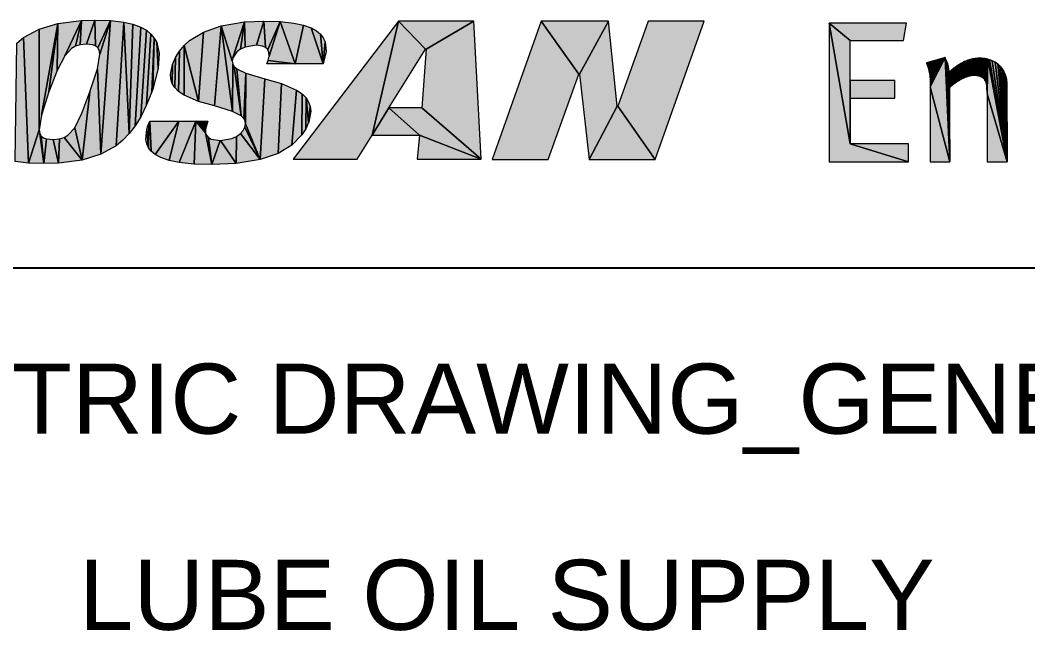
# Model space of a CAD drawing. Header units: inches. Extents: x 0 to 841, y 0 to 594.
# Drawn here: x 731.31 to 767.24, y 45.96 to 67.76 of the extents above; entities that cross this region are included whole.
import ezdxf

# ---------------------------------------------------------------- set-up
doc = ezdxf.new("R2010")
doc.units = ezdxf.units.IN
doc.header["$MEASUREMENT"] = 0
for name, color, linetype in [('BG 0', 7, 'Continuous'), ('BG Border', 7, 'Continuous'), ('FRAME', 7, 'Continuous')]:
    doc.layers.add(name, color=color, linetype=linetype)
doc.styles.add('Arial', font='arial.ttf')

msp = doc.modelspace()

# ---------------------------------------------------------------- hatches: boundary and pattern name
at = {"layer": 'BG 0', "linetype": 'Continuous'}
for points in [[(732.06524225762, 64.36852130318856), (731.9797570063913, 63.84625609096071), (731.9792763020732, 67.43732765502347), (732.6474018925886, 67.63891301373747)], [(732.06524225762, 64.36852130318856), (732.6474018925886, 67.63891301373747), (732.3338491482351, 65.20090088860618)], [(732.6474018925886, 67.63891301373747), (732.6275327807755, 65.95518605168533), (732.3338491482351, 65.20090088860618)], [(733.4980081833994, 67.74369987862613), (732.8958192018449, 66.48143710388376), (732.6275327807755, 65.95518605168533), (732.6474018925886, 67.63891301373747)], [(733.2760830232276, 66.82763768317253), (733.1380140607619, 66.74843163209852), (732.8958192018449, 66.48143710388376), (733.4980081833994, 67.74369987862613)], [(733.4980081833994, 67.74369987862613), (733.4429942447769, 66.87755081486465), (733.2760830232276, 66.82763768317253)], [(733.9717155830542, 67.75599455920545), (733.6689786858569, 66.89635503308438), (733.4429942447769, 66.87755081486465), (733.4980081833994, 67.74369987862613)], [(733.9966587960025, 66.83557598086941), (733.8850819826212, 66.87623555443882), (733.6689786858569, 66.89635503308438), (733.9717155830542, 67.75599455920545)], [(734.525860838598, 67.73781125072986), (734.0740254854151, 66.77328805121164), (733.9966587960025, 66.83557598086941), (733.9717155830542, 67.75599455920545)], [(734.525860838598, 67.73781125072986), (734.180154316525, 62.96987870754268), (734.0610731746228, 66.02292864006333), (734.1477868924421, 66.54383853317219)], [(734.525860838598, 67.73781125072986), (734.1477868924421, 66.54383853317219), (734.1249000257433, 66.68195756900427), (734.0740254854151, 66.77328805121164)], [(734.9985267122302, 67.68271051827199), (734.7255400711618, 63.27618416665671), (734.180154316525, 62.96987870754268), (734.525860838598, 67.73781125072986)], [(735.1935591363862, 63.70534296127992), (734.9703788038281, 63.47582667875186), (734.7255400711618, 63.27618416665671), (734.9985267122302, 67.68271051827199)], [(735.1935591363862, 63.70534296127992), (734.9985267122302, 67.68271051827199), (735.3291444598752, 67.60804779064856)], [(735.1935591363862, 63.70534296127992), (735.3291444598752, 67.60804779064856), (735.6074188484422, 67.50585138791834), (735.4132143039451, 63.98911540548478)], [(737.665794738384, 64.8581219893592), (737.8385812349319, 67.33249739321721), (738.4776242142043, 67.55735685266403), (738.2366311160828, 64.69257610160214)], [(738.2366311160828, 64.69257610160214), (738.4776242142043, 67.55735685266403), (738.8778372647864, 64.50064154971815)], [(739.3017383559309, 67.69171370956238), (738.8917509842148, 66.41047980537871), (738.869638585584, 66.29417272797872), (738.4776242142043, 67.55735685266403)], [(738.4776242142043, 67.55735685266403), (738.869638585584, 66.29417272797872), (738.8863297077389, 66.19533457902607), (738.8778372647864, 64.50064154971815)], [(739.16633997301, 66.72218984984652), (739.0352946347473, 66.62529120928826), (738.8917509842148, 66.41047980537871), (739.3017383559309, 67.69171370956238)], [(739.16633997301, 66.72218984984652), (739.3017383559309, 67.69171370956238), (739.3299930875148, 66.79719975281078)], [(739.9909882306456, 67.72063608603244), (739.7312476641193, 66.86099655991137), (739.3299930875148, 66.79719975281078), (739.3017383559309, 67.69171370956238)], [(739.9909882306456, 67.72063608603244), (740.0589010684696, 66.77763775764521), (739.953333059064, 66.83001116074294), (739.7312476641193, 66.86099655991137)], [(740.5772071465221, 67.70288674673287), (740.1321016537922, 66.70256776664118), (740.0589010684696, 66.77763775764521), (739.9909882306456, 67.72063608603244)], [(740.5772071465221, 67.70288674673287), (740.1825489013933, 66.47370911432603), (740.1746172801452, 66.60263468007517), (740.1321016537922, 66.70256776664118)], [(741.1106821163894, 66.1960923559719), (740.148018307879, 66.31380816408178), (740.1825489013933, 66.47370911432603), (740.5772071465221, 67.70288674673287)], [(741.1106821163894, 66.1960923559719), (740.5772071465221, 67.70288674673287), (741.0702495420812, 67.64877412870659), (741.4079443255198, 67.57594408629575)], [(744.7954943606987, 67.72353700306299), (741.0410334018612, 62.7935136344048), (743.3185837550438, 62.7935136344048), (743.8569992970688, 63.64945106963191)], [(742.1140455571621, 66.1960923559719), (741.1106821163894, 66.1960923559719), (741.4079443255198, 67.57594408629575), (741.6850703648827, 67.47680883536876)], [(745.7636061514802, 66.72259377500266), (744.7954943606987, 67.72353700306299), (743.8569992970688, 63.64945106963191), (744.4495207806712, 64.62773109203025)], [(745.7848639646567, 66.72259377500266), (747.4847145507106, 67.72353700306299), (744.7954943606987, 67.72353700306299), (745.7636061514802, 66.72259377500266)], [(745.6331483407172, 64.62773109203025), (747.7386599596246, 62.7935136344048), (747.4847145507106, 67.72353700306299), (745.7848639646567, 66.72259377500266)], [(749.8883963757935, 67.71611279192845), (748.1353478452074, 62.78608942327028), (750.1390836776628, 62.78608942327028), (751.2293210710276, 65.82685468988491)], [(752.2788321263342, 67.71611279192845), (749.8883963757935, 67.71611279192845), (751.2293210710276, 65.82685468988491), (751.2519675855674, 65.82685468988491)], [(752.2788321263342, 67.71611279192845), (751.2519675855674, 65.82685468988491), (751.598421869913, 62.78608942327028), (752.587791473871, 64.68437074595079)], [(753.9430571812607, 62.78608942327028), (755.6956250075286, 67.71611279192845), (753.6942125792772, 67.71611279192845), (752.614630798296, 64.68437074595079)], [(762.8058293991663, 67.03117590317862), (762.9066971885729, 67.6435932043897), (760.1471873449423, 67.6435932043897), (760.8965252594147, 67.03117590317862)], [(760.8965252594147, 67.03117590317862), (760.1471873449423, 67.6435932043897), (760.9037091183902, 63.34220089300389), (760.8965252594147, 65.59734842203015)], [(760.9037091183902, 63.34220089300389), (760.1471873449423, 67.6435932043897), (760.1471873449423, 62.70097805317786), (762.978722718896, 62.70097805317786)], [(731.4303386766419, 67.1361029734934), (731.9792763020732, 67.43732765502347), (731.9797570063913, 63.84625609096071), (731.5989857748953, 62.65573843568911)], [(735.4132143039451, 63.98911540548478), (735.6074188484422, 67.50585138791834), (735.8069645520288, 67.394421456412), (735.6117451873047, 64.31027930154114)], [(735.6117451873047, 64.31027930154114), (735.8069645520288, 67.394421456412), (735.9693624941474, 67.26089247917254), (735.8174332238443, 64.72842195554207)], [(735.8174332238443, 64.72842195554207), (735.9693624941474, 67.26089247917254), (736.0870816404818, 67.11736551976227), (736.0016765066393, 65.19959230462925)], [(737.1536576990796, 66.8485583356815), (737.3500521188034, 67.02918965964219), (737.8385812349319, 67.33249739321721), (737.665794738384, 64.8581219893592)], [(742.1140455571621, 66.1960923559719), (741.6850703648827, 67.47680883536876), (741.8736399865402, 67.37152123681543), (742.0127237692328, 67.2542527507793)], [(742.1140455571621, 66.1960923559719), (742.0127237692328, 67.2542527507793), (742.1118022703445, 67.12479974557007), (742.1769377054418, 66.98097902240988)], [(731.1273347214901, 62.71066558047657), (731.1832299513626, 66.93859692503409), (731.4303386766419, 67.1361029734934), (731.5989857748953, 62.65573843568911)], [(736.0016765066393, 65.19959230462925), (736.0870816404818, 67.11736551976227), (736.0340172249267, 65.29378030694953)], [(736.228649062151, 66.0343453676173), (736.0340172249267, 65.29378030694953), (736.0870816404818, 67.11736551976227), (736.1746232379598, 66.95385928713256)], [(736.228649062151, 66.0343453676173), (736.1746232379598, 66.95385928713256), (736.26227165862, 66.56156784312519)], [(736.9558478721972, 65.21384318472514), (736.986666360144, 66.64781420952414), (737.1536576990796, 66.8485583356815), (737.1512541774894, 65.07889880032693)], [(737.1512541774894, 65.07889880032693), (737.1536576990796, 66.8485583356815), (737.665794738384, 64.8581219893592)], [(742.1140455571621, 66.1960923559719), (742.1769377054418, 66.98097902240988), (742.2128837061148, 66.6391481789013)], [(736.8211972515488, 65.3513813695062), (736.8463274050653, 66.42234719323088), (736.986666360144, 66.64781420952414), (736.9558478721972, 65.21384318472514)], [(736.6817662935155, 65.64680755519966), (736.6660365799968, 65.8126872653998), (736.7362995278199, 66.17643355229782), (736.7324538932755, 65.49453778600463)], [(736.7324538932755, 65.49453778600463), (736.7362995278199, 66.17643355229782), (736.8463274050653, 66.42234719323088), (736.8211972515488, 65.3513813695062)], [(738.8778372647864, 64.50064154971815), (738.8863297077389, 66.19533457902607), (738.9383525972714, 66.10612053110795), (739.19227130039, 64.33861081228692)], [(741.1106821163894, 66.1960923559719), (740.1073186756166, 66.1960923559719), (740.1276684917478, 66.25494859091464), (740.148018307879, 66.31380816408178)], [(764.2828468280029, 66.41871186682553), (763.6199555733954, 66.23142412334946), (763.6242819122579, 66.21994063130687), (763.6285014279387, 66.20864407983241)], [(764.2828468280029, 66.41871186682553), (763.6285014279387, 66.20864407983241), (763.6326141204377, 66.19748773378404), (763.6366734013457, 66.18642485801976)], [(764.2828468280029, 66.41871186682553), (763.6366734013457, 66.18642485801976), (763.6406792706629, 66.17554558459918), (763.6446317283893, 66.16480985482912)], [(764.2828468280029, 66.41871186682553), (763.6446317283893, 66.16480985482912), (763.6484773629336, 66.15426106562722), (763.6522695858874, 66.14380240848493)], [(764.2828468280029, 66.41871186682553), (763.6522695858874, 66.14380240848493), (763.655954985659, 66.13348729499319), (763.65958697384, 66.1233090487031)], [(764.2828468280029, 66.41871186682553), (763.65958697384, 66.1233090487031), (763.66316555043, 66.11322761092151), (763.6666907154291, 66.1031428349155)], [(764.2828468280029, 66.41871186682553), (763.6666907154291, 66.1031428349155), (763.6701090572466, 66.09306139713394), (763.6734739874729, 66.08297662112793)], [(764.2828468280029, 66.41871186682553), (763.6734739874729, 66.08297662112793), (763.6767320945175, 66.07289518334633), (763.6799367899713, 66.06281040734032)], [(764.2828468280029, 66.41871186682553), (763.6799367899713, 66.06281040734032), (763.6830880738341, 66.05272896955876), (763.6861325345152, 66.04264419355275)], [(764.2828468280029, 66.41871186682553), (763.6861325345152, 66.04264419355275), (763.6891235836055, 66.03255941754674), (763.6920078095137, 66.02247797976514)], [(764.2828468280029, 66.41871186682553), (763.6920078095137, 66.02247797976514), (763.699058139512, 65.99638307938812), (763.7055743536013, 65.97000776815891)], [(764.2828468280029, 66.41871186682553), (763.7055743536013, 65.97000776815891), (763.7117166865543, 65.94335204607748), (763.7173783151894, 65.91641591314387)], [(764.2828468280029, 66.41871186682553), (763.7173783151894, 65.91641591314387), (763.7226660626881, 65.88915597244042), (763.7274731058685, 65.86165901780237)], [(764.2828468280029, 66.41871186682553), (763.7274731058685, 65.86165901780237), (763.731852856322, 65.83383825539454), (763.7358587256392, 65.80573374391005)], [(764.2828468280029, 66.41871186682553), (763.7358587256392, 65.80573374391005), (763.7393838906382, 65.7773521597978), (763.7424817629103, 65.74869016483336)], [(764.2828468280029, 66.41871186682553), (763.7424817629103, 65.74869016483336), (763.745205754046, 65.71899999674417), (763.7476626872271, 65.68758396662415)], [(764.2828468280029, 66.41871186682553), (763.7476626872271, 65.68758396662415), (763.7497991508629, 65.65443873624889), (763.7516685565444, 65.6195676438428)], [(764.2828468280029, 66.41871186682553), (763.7516685565444, 65.6195676438428), (763.7532709042712, 65.5829706894059), (763.7546061940436, 65.54464453471374)], [(764.2828468280029, 66.41871186682553), (763.7546061940436, 65.54464453471374), (763.7555676026798, 65.50458917976633), (763.7563153649522, 65.4627645658705)], [(764.2828468280029, 66.41871186682553), (763.7563153649522, 65.4627645658705), (763.7567426576794, 65.41925748686147), (763.7568494808612, 65.37402120759715)], [(764.2828468280029, 66.41871186682553), (763.7568494808612, 65.37402120759715), (764.4557401477325, 62.70097805317786), (764.2899505695921, 66.4043808693433)], [(764.4557401477325, 62.70097805317786), (764.3035171136796, 66.37613949065715), (764.2968406648176, 66.39019007728717), (764.2899505695921, 66.4043808693433)], [(764.4557401477325, 62.70097805317786), (764.3161756607219, 66.34850233059304), (764.3099265045872, 66.36222577122881), (764.3035171136796, 66.37613949065715)], [(764.4557401477325, 62.70097805317786), (764.3279796223098, 66.32137925709125), (764.3222111704931, 66.3348723602413), (764.3161756607219, 66.34850233059304)], [(764.4557401477325, 62.70097805317786), (764.3389289984435, 66.29486707866036), (764.333534427763, 66.30807643273377), (764.3279796223098, 66.32137925709125)], [(764.4557401477325, 62.70097805317786), (764.3490237891228, 66.26895578062704), (764.3440565111695, 66.28184132693065), (764.3389289984435, 66.29486707866036)], [(764.4557401477325, 62.70097805317786), (764.3582639943477, 66.24356190738052), (764.3537240091216, 66.25621377797397), (764.3490237891228, 66.26895578062704)], [(764.4557401477325, 62.70097805317786), (764.3665962025276, 66.21877559098044), (764.3625369216195, 66.23109697735522), (764.3582639943477, 66.24356190738052)], [(764.4557401477325, 62.70097805317786), (764.3740738252529, 66.19459349320238), (764.370441837072, 66.20663780694939), (764.3665962025276, 66.21877559098044)], [(764.4557401477325, 62.70097805317786), (764.3807502741149, 66.17097221712874), (764.3774921670702, 66.18268938488148), (764.3740738252529, 66.19459349320238)], [(764.4557401477325, 62.70097805317786), (764.3865187259316, 66.14636950307236), (764.3836879116141, 66.15934851966003), (764.3807502741149, 66.17097221712874)], [(764.4557401477325, 62.70097805317786), (764.3916996502485, 66.12046154326349), (764.3891893054764, 66.13344055985115), (764.3865187259316, 66.14636950307236)], [(764.4557401477325, 62.70097805317786), (764.3962930470656, 66.09450684831256), (764.3941031718389, 66.10748586490023), (764.3916996502485, 66.12046154326349)], [(764.6878135101747, 65.54525209156017), (764.693795608355, 66.11308740549542), (764.6863713972206, 66.10743912975819), (764.6791074208587, 66.10169738373689)], [(764.7111009638054, 65.56107527536305), (764.7013800542622, 66.11868894609061), (764.693795608355, 66.11308740549542), (764.6878135101747, 65.54525209156017)], [(764.7111009638054, 65.56107527536305), (764.716922827213, 66.12965835157084), (764.7090713233513, 66.12419701640175), (764.7013800542622, 66.11868894609061)], [(764.7345486522086, 65.57638771082799), (764.716922827213, 66.12965835157084), (764.7111009638054, 65.56107527536305)], [(764.7345486522086, 65.57638771082799), (764.7330531276635, 66.14030394928125), (764.7249345658473, 66.13497948131382), (764.716922827213, 66.12965835157084)], [(764.7345486522086, 65.57638771082799), (764.7581031637935, 65.59118605973055), (764.7413853358432, 66.14553160874019), (764.7330531276635, 66.14030394928125)], [(764.7581031637935, 65.59118605973055), (764.7497709556138, 66.15066579791502), (764.7413853358432, 66.14553160874019)], [(764.7818179101514, 65.60547032207074), (764.758370221748, 66.15575325194786), (764.7497709556138, 66.15066579791502), (764.7581031637935, 65.59118605973055)], [(764.7756755771983, 66.16597823337997), (764.7670228994732, 66.1608440442051), (764.758370221748, 66.15575325194786), (764.7818179101514, 65.60547032207074)], [(764.7843282549234, 66.17120589283888), (764.7756755771983, 66.16597823337997), (764.7818179101514, 65.60547032207074), (764.8056394796909, 65.61928723299059)], [(764.7843282549234, 66.17120589283888), (764.8056394796909, 65.61928723299059), (764.7929275210577, 66.1765270225819)], [(764.8056394796909, 65.61928723299059), (764.8015801987827, 66.18184815232487), (764.7929275210577, 66.1765270225819)], [(764.829621284003, 65.63254666043048), (764.8102328765078, 66.18730948749398), (764.8015801987827, 66.18184815232487), (764.8056394796909, 65.61928723299059)], [(764.8275382319581, 66.19842243662472), (764.818885554233, 66.19282089602953), (764.8102328765078, 66.18730948749398), (764.829621284003, 65.63254666043048)], [(764.8361909096833, 66.20407071236195), (764.8275382319581, 66.19842243662472), (764.829621284003, 65.63254666043048), (764.853763323088, 65.6453353982256)], [(764.8361909096833, 66.20407071236195), (764.853763323088, 65.6453353982256), (764.8448435874084, 66.20981245838325)], [(764.8448435874084, 66.20981245838325), (764.853763323088, 65.6453353982256), (764.8780655969456, 65.65766012282478), (764.8694129192204, 66.22390978015531)], [(764.8694129192204, 66.22390978015531), (764.8780655969456, 65.65766012282478), (764.902474693985, 65.6694240257196), (764.8940890742142, 66.23744628022297)], [(764.8940890742142, 66.23744628022297), (764.902474693985, 65.6694240257196), (764.92544167807, 65.68067384205202), (764.9189788755716, 66.25042529681063)], [(764.9189788755716, 66.25042529681063), (764.92544167807, 65.68067384205202), (764.9483018389735, 65.69145630696408), (764.9439755001109, 66.2628434916939)], [(764.9439755001109, 66.2628434916939), (764.9483018389735, 65.69145630696408), (764.9710017651041, 65.70172802353824), (764.9690789478319, 66.27465412973075)], [(764.9690789478319, 66.27465412973075), (764.9710017651041, 65.70172802353824), (764.9943960419166, 66.28585721092114)], [(764.9710017651041, 65.70172802353824), (764.9935414564623, 65.71148565355001), (765.0159209130475, 65.72077259391702), (764.9943960419166, 66.28585721092114)], [(764.9943960419166, 66.28585721092114), (765.0159209130475, 65.72077259391702), (765.0381935464511, 65.72950205080406), (765.019819959183, 66.29654620554915)], [(765.019819959183, 66.29654620554915), (765.0381935464511, 65.72950205080406), (765.0603059450821, 65.73776749449517), (765.0454041112222, 66.30663098155516)], [(765.0454041112222, 66.30663098155516), (765.0603059450821, 65.73776749449517), (765.082311520531, 65.74551551339948), (765.0711484980338, 66.31615159763233)], [(765.0711484980338, 66.31615159763233), (765.082311520531, 65.74551551339948), (765.1041034496166, 65.75274944574144), (765.0969997080274, 66.3250679950875)], [(765.0969997080274, 66.3250679950875), (765.1041034496166, 65.75274944574144), (765.1257885555201, 65.75947262974545), (765.1229577412028, 66.33342357083825)], [(765.1229577412028, 66.33342357083825), (765.1257885555201, 65.75947262974545), (765.1488623627872, 66.34122166310904)], [(765.1257885555201, 65.75947262974545), (765.1472600150603, 65.76563499204505), (765.168464416646, 65.77114306235617), (765.1488623627872, 66.34122166310904)], [(765.1488623627872, 66.34122166310904), (765.168464416646, 65.77114306235617), (765.1893483486863, 65.77599684067883), (765.1748203959627, 66.34840886030895)], [(765.1748203959627, 66.34840886030895), (765.1893483486863, 65.77599684067883), (765.2099652227719, 65.78024640037947), (765.2007784291379, 66.3550385740289)], [(765.2007784291379, 66.3550385740289), (765.2099652227719, 65.78024640037947), (765.2302616273123, 65.7837949329496), (765.2266830507224, 66.36110746604442)], [(765.2266830507224, 66.36110746604442), (765.2302616273123, 65.7837949329496), (765.2526410838977, 66.36656880121352)], [(765.2302616273123, 65.7837949329496), (765.2502909738982, 65.78673590867331), (765.2700532625297, 65.78897585726651), (765.2526410838977, 66.36656880121352)], [(765.2526410838977, 66.36656880121352), (765.2700532625297, 65.78897585726651), (765.2895484932067, 65.79060824901325), (765.2785457054823, 66.37146931467822)], [(765.2785457054823, 66.37146931467822), (765.2895484932067, 65.79060824901325), (765.3086698427473, 65.79158968699596), (765.3045037386574, 66.37581234466292)], [(765.3045037386574, 66.37581234466292), (765.3086698427473, 65.79158968699596), (765.3304617718328, 66.3795478178012)], [(765.3086698427473, 65.79158968699596), (765.3275241343335, 65.79191683299021), (765.3517195850093, 65.79154295185393), (765.3304617718328, 66.3795478178012)], [(765.3304617718328, 66.3795478178012), (765.3517195850093, 65.79154295185393), (765.3751138618218, 65.79046804358715), (765.3563663934173, 66.38271913101065)], [(765.3563663934173, 66.38271913101065), (765.3751138618218, 65.79046804358715), (765.3650190711425, 66.38412118527165)], [(765.3751138618218, 65.79046804358715), (765.3736717488675, 66.38542976924859), (765.3650190711425, 66.38412118527165)], [(765.3978137879524, 65.78864871127226), (765.3823244265926, 66.38668827985909), (765.3736717488675, 66.38542976924859), (765.3751138618218, 65.79046804358715)], [(765.399576370452, 66.38902169873634), (765.3909771043177, 66.38790339355197), (765.3823244265926, 66.38668827985909), (765.3978137879524, 65.78864871127226)], [(765.4197659518106, 65.78612835182687), (765.399576370452, 66.38902169873634), (765.3978137879524, 65.78864871127226)], [(765.4197659518106, 65.78612835182687), (765.4168817259022, 66.39103130984378), (765.408282459768, 66.39004987186108), (765.399576370452, 66.38902169873634)], [(765.4197659518106, 65.78612835182687), (765.4410237649871, 65.78290696525097), (765.4255344036274, 66.39191593931801), (765.4168817259022, 66.39103130984378)], [(765.4410237649871, 65.78290696525097), (765.4341870813524, 66.3927571718746), (765.4255344036274, 66.39191593931801)], [(765.4615872274819, 65.77893781640253), (765.4428397590775, 66.39350493414716), (765.4341870813524, 66.3927571718746), (765.4410237649871, 65.78290696525097)], [(765.4601451145278, 66.39481017989966), (765.4514924368028, 66.39420596127766), (765.4428397590775, 66.39350493414716), (765.4615872274819, 65.77893781640253)], [(765.4687977922529, 66.39537100160408), (765.4601451145278, 66.39481017989966), (765.4615872274819, 65.77893781640253), (765.4814029277043, 65.77427097864802)], [(765.4687977922529, 66.39537100160408), (765.4814029277043, 65.77427097864802), (765.4773970583872, 66.3958383530244)], [(765.4860497361122, 66.39621223416069), (765.4773970583872, 66.3958383530244), (765.4814029277043, 65.77427097864802), (765.500470865654, 65.76885637862094)], [(765.4860497361122, 66.39621223416069), (765.500470865654, 65.76885637862094), (765.4947024138373, 66.39653938015492)], [(765.5033550915625, 66.39681979100712), (765.4947024138373, 66.39653938015492), (765.500470865654, 65.76885637862094), (765.5188444529223, 65.76274075146338)], [(765.5033550915625, 66.39681979100712), (765.5188444529223, 65.76274075146338), (765.5120077692876, 66.39695999643322)], [(765.5206604470127, 66.39710020185933), (765.5120077692876, 66.39695999643322), (765.5188444529223, 65.76274075146338), (765.5364702779179, 65.75587736203329)], [(765.5206604470127, 66.39710020185933), (765.5364702779179, 65.75587736203329), (765.5293131247379, 66.39710020185933)], [(765.5878522283597, 66.39569814759831), (765.5293131247379, 66.39710020185933), (765.5364702779179, 65.75587736203329), (765.5534551638228, 65.74840975398115)], [(765.5878522283597, 66.39569814759831), (765.5534551638228, 65.74840975398115), (765.5696388758641, 65.74033458908261), (765.5851282372239, 65.7316518673376)], [(765.5878522283597, 66.39569814759831), (765.5851282372239, 65.7316518673376), (765.5999232479022, 65.72245505903024)], [(765.6454299233454, 66.39135845583803), (765.5878522283597, 66.39569814759831), (765.5999232479022, 65.72245505903024), (765.6139704963077, 65.71265069387643)], [(765.6454299233454, 66.39135845583803), (765.6139704963077, 65.71265069387643), (765.6272699824407, 65.70228884524265), (765.6398751178921, 65.691316101538)], [(765.6454299233454, 66.39135845583803), (765.6398751178921, 65.691316101538), (765.6517859026619, 65.67978587435337)], [(765.7019927981039, 66.38416792041369), (765.6454299233454, 66.39135845583803), (765.6517859026619, 65.67978587435337), (765.6629489251591, 65.66769816368875)], [(765.7019927981039, 66.38416792041369), (765.6629489251591, 65.66769816368875), (765.6733641853838, 65.65499955795329), (765.6859159092443, 65.63884588993174)], [(765.7019927981039, 66.38416792041369), (765.6859159092443, 65.63884588993174), (765.6976130476505, 65.62213473843022), (765.7084021890114, 65.60486276522431)], [(765.7575408526355, 66.37408314440768), (765.7019927981039, 66.38416792041369), (765.7084021890114, 65.60486276522431), (765.718336744918, 65.58698323517194)], [(765.7575408526355, 66.37408314440768), (765.718336744918, 65.58698323517194), (765.7274167153703, 65.56854622163961), (765.7356421003683, 65.54954504817843)], [(765.7575408526355, 66.37408314440768), (765.7356421003683, 65.54954504817843), (765.743012899912, 65.52993965609525), (765.7494757024103, 65.50977344230765)], [(765.7575408526355, 66.37408314440768), (765.7494757024103, 65.50977344230765), (765.7550839194544, 65.48899967167362), (765.759837551044, 65.46766507933518)], [(765.8120740869402, 66.36110746604442), (765.7575408526355, 66.37408314440768), (765.759837551044, 65.46766507933518), (765.763950243543, 65.44479156553408)], [(765.8120740869402, 66.36110746604442), (765.763950243543, 65.44479156553408), (765.7676356433149, 65.41925748686147), (765.7708937503595, 65.39115297537697)], [(765.8120740869402, 66.36110746604442), (765.7708937503595, 65.39115297537697), (765.7736711530861, 65.36048470752951), (765.7760746746764, 65.32719927172813)], [(765.8120740869402, 66.36110746604442), (765.7760746746764, 65.32719927172813), (765.7779974919486, 65.29130334442173), (765.7795464280847, 65.25283698430349)], [(765.8120740869402, 66.36110746604442), (765.7795464280847, 65.25283698430349), (765.7806146599025, 65.21175679445577), (765.7812555989933, 65.1681095100206)], [(765.8120740869402, 66.36110746604442), (765.7812555989933, 65.1681095100206), (765.7814692453569, 65.121848395856), (766.49478104177, 62.70097805317786)], [(765.8120740869402, 66.36110746604442), (766.49478104177, 62.70097805317786), (765.8656459126086, 66.34523420887508)], [(766.49478104177, 62.70097805317786), (765.9696382800827, 66.3049017812999), (765.9181495064591, 66.32651678449055), (765.8656459126086, 66.34523420887508)], [(766.49478104177, 62.70097805317786), (766.0696781898305, 66.2530391265401), (766.0201656450702, 66.28039587575203), (765.9696382800827, 66.3049017812999)], [(766.49478104177, 62.70097805317786), (766.1615995377622, 66.19165251747869), (766.1171610941369, 66.22325548816684), (766.0696781898305, 66.2530391265401)], [(766.49478104177, 62.70097805317786), (766.2414498661512, 66.12275156522313), (766.2030469322972, 66.15813340596716), (766.1615995377622, 66.19165251747869)], [(766.49478104177, 62.70097805317786), (766.3091757634072, 66.04637966669102), (766.2768083393244, 66.08549698057331), (766.2414498661512, 66.12275156522313)], [(733.5169692981675, 62.76305901292091), (733.792946988326, 65.20090088860618), (734.0610731746228, 66.02292864006333), (734.180154316525, 62.96987870754268)], [(739.19227130039, 64.33861081228692), (738.9383525972714, 66.10612053110795), (739.0306478263393, 66.02077548530535)], [(739.3572864104625, 65.85962270089948), (739.2814953629813, 64.25171683034833), (739.19227130039, 64.33861081228692), (739.0306478263393, 66.02077548530535)], [(739.3572864104625, 65.85962270089948), (739.3468444444424, 64.05768921174611), (739.3316488468325, 64.16002915812686), (739.2814953629813, 64.25171683034833)], [(739.3468444444424, 64.05768921174611), (739.3572864104625, 65.85962270089948), (740.0321952730217, 65.66298792901665), (739.8649101703361, 62.78020747182289)], [(764.4557401477325, 62.70097805317786), (764.4003523279737, 66.06855215336162), (764.3984295107014, 66.0815311699493), (764.3962930470656, 66.09450684831256)], [(764.4557401477325, 62.70097805317786), (764.4038240813818, 66.04264419355275), (764.4021683220641, 66.05562321014042), (764.4003523279737, 66.06855215336162)], [(764.4557401477325, 62.70097805317786), (764.4067083072903, 66.01664276345979), (764.4053196059269, 66.02966517696507), (764.4038240813818, 66.04264419355275)], [(764.4557401477325, 62.70097805317786), (764.4281797668303, 65.90558671308972), (764.4125301706979, 65.89279463707018), (764.4118892316072, 65.93537035146298)], [(764.4281797668303, 65.90558671308972), (764.4557401477325, 62.70097805317786), (764.4557401477325, 65.35240954263094), (764.4435088934174, 65.9181451133991)], [(764.4435088934174, 65.9181451133991), (764.4557401477325, 65.35240954263094), (764.4747012625005, 65.37103349673143), (764.4584641388683, 65.93037636771423)], [(764.4584641388683, 65.93037636771423), (764.4747012625005, 65.37103349673143), (764.4730455031829, 65.94232387295274)], [(764.4730455031829, 65.94232387295274), (764.4747012625005, 65.37103349673143), (764.4940896699957, 65.38942711334616), (764.487252986361, 65.95399430556347)], [(764.487252986361, 65.95399430556347), (764.4940896699957, 65.38942711334616), (764.513905370218, 65.40763378939275), (764.5011399999939, 65.96538766554643)], [(764.5011399999939, 65.96538766554643), (764.513905370218, 65.40763378939275), (764.5341483631676, 65.42560678972919), (764.5146531324906, 65.97649727645273)], [(764.5146531324906, 65.97649727645273), (764.5341483631676, 65.42560678972919), (764.5278457954419, 65.98727974136483)], [(764.540611165666, 65.99782853056675), (764.5278457954419, 65.98727974136483), (764.5341483631676, 65.42560678972919), (764.5548186488444, 65.44334277613102)], [(764.540611165666, 65.99782853056675), (764.5548186488444, 65.44334277613102), (764.5530026547538, 66.00805351199887)], [(764.5530026547538, 66.00805351199887), (764.5548186488444, 65.44334277613102), (764.575969638839, 65.46089516018915), (764.5652873206598, 66.0180882146384)], [(764.5652873206598, 66.0180882146384), (764.575969638839, 65.46089516018915), (764.5974945099699, 65.4782138685371), (764.5776788097476, 66.02793931493424)], [(764.5776788097476, 66.02793931493424), (764.5974945099699, 65.4782138685371), (764.5900702988354, 66.03765020980399)], [(764.602622022696, 66.04726429616522), (764.5900702988354, 66.03765020980399), (764.5974945099699, 65.4782138685371), (764.6194466738282, 65.49534897454136)], [(764.602622022696, 66.04726429616522), (764.6194466738282, 65.49534897454136), (764.6151737465565, 66.05669478018277)], [(764.6278322935988, 66.0659850587742), (764.6151737465565, 66.05669478018277), (764.6194466738282, 65.49534897454136), (764.6418795420044, 65.51224706661102)], [(764.6278322935988, 66.0659850587742), (764.6418795420044, 65.51224706661102), (764.640544252232, 66.07513513193953)], [(764.653309622456, 66.08414499967876), (764.640544252232, 66.07513513193953), (764.6418795420044, 65.51224706661102), (764.6646862913169, 65.5289114829705)], [(764.653309622456, 66.08414499967876), (764.6646862913169, 65.5289114829705), (764.666181815862, 66.0930146619919)], [(764.6878135101747, 65.54525209156017), (764.6791074208587, 66.10169738373689), (764.666181815862, 66.0930146619919), (764.6646862913169, 65.5289114829705)], [(766.49478104177, 62.70097805317786), (766.3647772295296, 65.96253682188237), (766.3384987268089, 66.00539294712736), (766.3091757634072, 66.04637966669102)], [(766.49478104177, 62.70097805317786), (766.4083076761098, 65.87113623696195), (766.3880646831603, 65.91777123226282), (766.3647772295296, 65.96253682188237)], [(766.49478104177, 62.70097805317786), (766.4247584461057, 65.83281008226979), (766.4167467074712, 65.85222853378484), (766.4083076761098, 65.87113623696195)], [(766.49478104177, 62.70097805317786), (766.4394466336021, 65.79275806554682), (766.4322894804221, 65.81301774961847), (766.4247584461057, 65.83281008226979)], [(766.49478104177, 62.70097805317786), (766.4523722385989, 65.75097684856858), (766.446123082464, 65.77207776519687), (766.4394466336021, 65.79275806554682)], [(766.49478104177, 62.70097805317786), (766.4636420842778, 65.70746976955955), (766.4582475135974, 65.72945531566204), (766.4523722385989, 65.75097684856858)], [(739.8649101703361, 62.78020747182289), (740.0321952730217, 65.66298792901665), (740.62655945651, 65.49117619400263), (740.5120182998339, 63.00186557404039)], [(740.5120182998339, 63.00186557404039), (740.62655945651, 65.49117619400263), (741.1620106552402, 65.25987062317957), (740.9970489567586, 63.29451769523168)], [(760.8965252594147, 65.59734842203015), (760.9037091183902, 63.34220089300389), (760.9037091183902, 64.9705500499704)], [(762.4960154661753, 65.59734842203015), (760.8965252594147, 65.59734842203015), (760.9037091183902, 64.9705500499704), (762.4960154661753, 64.9705500499704)], [(766.49478104177, 62.70097805317786), (766.4731493474573, 65.66223349029524), (766.4686093622311, 65.68506360717876), (766.4636420842778, 65.70746976955955)], [(766.49478104177, 62.70097805317786), (766.480947439728, 65.61550502471029), (766.4772620399563, 65.63903283049987), (766.4731493474573, 65.66223349029524)], [(766.49478104177, 62.70097805317786), (766.4869829494993, 65.56770498908298), (766.4841521351818, 65.59174688143496), (766.480947439728, 65.61550502471029)], [(766.49478104177, 62.70097805317786), (766.491309288362, 65.51868983976281), (766.4893864710896, 65.54333595073679), (766.4869829494993, 65.56770498908298)], [(766.49478104177, 62.70097805317786), (766.4938730447248, 65.46855304703382), (766.4928048129069, 65.49375997971221), (766.491309288362, 65.51868983976281)], [(733.2513534566427, 63.91461958908288), (733.5117883738505, 64.4410509054006), (733.792946988326, 65.20090088860618), (733.5169692981675, 62.76305901292091)], [(740.9970489567586, 63.29451769523168), (741.1620106552402, 65.25987062317957), (741.3612358892815, 65.1218383811827), (741.352022389852, 63.65889156832273)], [(741.352022389852, 63.65889156832273), (741.3612358892815, 65.1218383811827), (741.5002128487922, 64.98105210403028), (741.4873406553863, 63.87340587025793)], [(764.4557401477325, 62.70097805317786), (763.7568494808612, 65.37402120759715), (763.7568494808612, 62.70097805317786)], [(766.49478104177, 62.70097805317786), (765.7814692453569, 65.121848395856), (765.7814692453569, 62.70097805317786)], [(741.4873406553863, 63.87340587025793), (741.5002128487922, 64.98105210403028), (741.5932291343372, 64.10909452975886)], [(741.5002128487922, 64.98105210403028), (741.5931223111554, 64.83474106544458), (741.6477623686419, 64.67962379080993), (741.5932291343372, 64.10909452975886)], [(741.5932291343372, 64.10909452975886), (741.6477623686419, 64.67962379080993), (741.6673644225007, 64.51144738220125), (741.5963270066093, 64.11796085384756)], [(753.9430571812607, 62.78608942327028), (752.614630798296, 64.68437074595079), (752.587791473871, 64.68437074595079), (751.598421869913, 62.78608942327028)], [(744.4495207806712, 64.62773109203025), (743.8569992970688, 63.64945106963191), (745.5485176749428, 63.64945106963191)], [(744.4495207806712, 64.62773109203025), (745.5485176749428, 63.64945106963191), (747.7386599596246, 62.7935136344048), (745.6331483407172, 64.62773109203025)], [(735.8288900100915, 63.86514710301567), (735.8650763629234, 63.97958143650987), (735.8960817914384, 64.06549731869019), (735.8810731343967, 63.20274322917501)], [(735.8810731343967, 63.20274322917501), (735.8960817914384, 64.06549731869019), (735.927060514158, 64.15141653909492), (735.9805522224401, 63.07577052471801)], [(736.9634056123089, 64.15141653909492), (736.1230276411545, 62.95922643338341), (735.9805522224401, 63.07577052471801), (735.927060514158, 64.15141653909492)], [(736.9634056123089, 64.15141653909492), (736.6147080411457, 62.75135185984143), (736.3188078275831, 62.85342141004328), (736.1230276411545, 62.95922643338341)], [(736.972058290034, 62.67713979251617), (736.6147080411457, 62.75135185984143), (736.9634056123089, 64.15141653909492), (737.5664224735224, 64.15141653909492)], [(736.972058290034, 62.67713979251617), (737.5664224735224, 64.15141653909492), (737.5080703104686, 62.6206703880416)], [(738.135709915085, 62.60258722629895), (737.5080703104686, 62.6206703880416), (737.5664224735224, 64.15141653909492), (737.9208884965021, 63.73647858054772)], [(737.5664224735224, 64.15141653909492), (737.9997240046644, 64.15141653909492), (737.9608670722877, 64.03300638030339), (737.9185650922982, 63.86361819622628)], [(737.5664224735224, 64.15141653909492), (737.9185650922982, 63.86361819622628), (737.9208884965021, 63.73647858054772)], [(739.8649101703361, 62.78020747182289), (739.3230762864937, 63.93679541397794), (739.3468444444424, 64.05768921174611)], [(731.5989857748953, 62.65573843568911), (731.9797570063913, 63.84625609096071), (732.0037388107036, 63.71106467795462), (732.1515820943031, 62.63772871488395)], [(732.1515820943031, 62.63772871488395), (732.0037388107036, 63.71106467795462), (732.0556281712588, 63.62149677824683)], [(732.0556281712588, 63.62149677824683), (732.1344903852164, 63.56002671357464), (732.2488446013243, 63.51946394851372), (732.1515820943031, 62.63772871488395)], [(733.5169692981675, 62.76305901292091), (732.8756296204863, 63.56756442433981), (733.0124701163614, 63.64687729859561), (733.2513534566427, 63.91461958908288)], [(735.8177803991854, 63.34180364429662), (735.7874960271472, 63.49646024395979), (735.8288900100915, 63.86514710301567), (735.8810731343967, 63.20274322917501)], [(738.135709915085, 62.60258722629895), (737.9208884965021, 63.73647858054772), (737.9571015551295, 63.64034439338418), (738.0234654568176, 63.56685004431158)], [(739.011125889867, 62.64083660182919), (738.4500104217112, 63.46315144058741), (738.8539622836561, 63.52830356680697), (739.0255737252041, 63.60595066707171)], [(739.8649101703361, 62.78020747182289), (739.011125889867, 62.64083660182919), (739.0255737252041, 63.60595066707171), (739.164604096306, 63.70638448730239)], [(739.8649101703361, 62.78020747182289), (739.164604096306, 63.70638448730239), (739.2609319004866, 63.81544761768715), (739.3230762864937, 63.93679541397794)], [(747.7386599596246, 62.7935136344048), (745.5485176749428, 63.64945106963191), (745.4615636049647, 62.7935136344048)], [(732.1515820943031, 62.63772871488395), (732.2488446013243, 63.51946394851372), (732.4816390202436, 63.49850991376042), (732.6759503879225, 62.65285420978076)], [(732.6759503879225, 62.65285420978076), (732.4816390202436, 63.49850991376042), (732.7094127496187, 63.51749439609944)], [(733.5169692981675, 62.76305901292091), (732.6759503879225, 62.65285420978076), (732.7094127496187, 63.51749439609944), (732.8756296204863, 63.56756442433981)], [(738.135709915085, 62.60258722629895), (738.0234654568176, 63.56685004431158), (738.1231047796336, 63.51185279681107), (738.4355358805785, 63.46321486685159)], [(739.011125889867, 62.64083660182919), (738.135709915085, 62.60258722629895), (738.4355358805785, 63.46321486685159), (738.4500104217112, 63.46315144058741)], [(760.9037091183902, 63.34220089300389), (762.978722718896, 62.70097805317786), (762.978722718896, 63.34220089300389)]]:
    msp.add_hatch(color=7, dxfattribs=at).paths.add_polyline_path(points)

# ---------------------------------------------------------------- linework, layer by layer
at = {"layer": 'BG 0', "color": 7, "linetype": 'Continuous', "lineweight": 5}
for p, q in [((764.455744, 62.700978), (764.407689, 66.016657)), ((764.455743, 62.700978), (764.409686, 65.990137)), ((764.455742, 62.700978), (764.41113, 65.96301)), ((764.412588, 65.892795), (764.411961, 65.935371)), ((766.494785, 62.700978), (766.494401, 65.468553)), ((737.960869, 64.033006), (737.999729, 64.151415))]:
    msp.add_line(p, q, dxfattribs=at)
for points in [[(732.065242, 64.368521), (731.979757, 63.846256), (731.979276, 67.437328), (732.647402, 67.638913)], [(732.065242, 64.368521), (732.647402, 67.638913), (732.333849, 65.200901)], [(732.647402, 67.638913), (732.627533, 65.955186), (732.333849, 65.200901)], [(733.498008, 67.7437), (732.895819, 66.481437), (732.627533, 65.955186), (732.647402, 67.638913)], [(733.276083, 66.827638), (733.138014, 66.748432), (732.895819, 66.481437), (733.498008, 67.7437)], [(733.498008, 67.7437), (733.442994, 66.877551), (733.276083, 66.827638)], [(733.971716, 67.755995), (733.668979, 66.896355), (733.442994, 66.877551), (733.498008, 67.7437)], [(733.996659, 66.835576), (733.885082, 66.876236), (733.668979, 66.896355), (733.971716, 67.755995)], [(734.525861, 67.737811), (734.074025, 66.773288), (733.996659, 66.835576), (733.971716, 67.755995)], [(734.525861, 67.737811), (734.180154, 62.969879), (734.061073, 66.022929), (734.147787, 66.543839)], [(734.525861, 67.737811), (734.147787, 66.543839), (734.1249, 66.681958), (734.074025, 66.773288)], [(734.998527, 67.682711), (734.72554, 63.276184), (734.180154, 62.969879), (734.525861, 67.737811)], [(735.193559, 63.705343), (734.970379, 63.475827), (734.72554, 63.276184), (734.998527, 67.682711)], [(735.193559, 63.705343), (734.998527, 67.682711), (735.329144, 67.608048)], [(735.193559, 63.705343), (735.329144, 67.608048), (735.607419, 67.505851), (735.413214, 63.989115)], [(737.665795, 64.858122), (737.838581, 67.332497), (738.477624, 67.557357), (738.236631, 64.692576)], [(738.236631, 64.692576), (738.477624, 67.557357), (738.877837, 64.500642)], [(739.301738, 67.691714), (738.891751, 66.41048), (738.869639, 66.294173), (738.477624, 67.557357)], [(738.477624, 67.557357), (738.869639, 66.294173), (738.88633, 66.195335), (738.877837, 64.500642)], [(739.16634, 66.72219), (739.035295, 66.625291), (738.891751, 66.41048), (739.301738, 67.691714)], [(739.16634, 66.72219), (739.301738, 67.691714), (739.329993, 66.7972)], [(739.990988, 67.720636), (739.731248, 66.860997), (739.329993, 66.7972), (739.301738, 67.691714)], [(739.990988, 67.720636), (740.058901, 66.777638), (739.953333, 66.830011), (739.731248, 66.860997)], [(740.577207, 67.702887), (740.132102, 66.702568), (740.058901, 66.777638), (739.990988, 67.720636)], [(740.577207, 67.702887), (740.182549, 66.473709), (740.174617, 66.602635), (740.132102, 66.702568)], [(741.110682, 66.196092), (740.148018, 66.313808), (740.182549, 66.473709), (740.577207, 67.702887)], [(741.110682, 66.196092), (740.577207, 67.702887), (741.07025, 67.648774), (741.407944, 67.575944)], [(744.795494, 67.723537), (741.041033, 62.793514), (743.318584, 62.793514), (743.856999, 63.649451)], [(742.114046, 66.196092), (741.110682, 66.196092), (741.407944, 67.575944), (741.68507, 67.476809)], [(745.763606, 66.722594), (744.795494, 67.723537), (743.856999, 63.649451), (744.449521, 64.627731)], [(745.784864, 66.722594), (747.484715, 67.723537), (744.795494, 67.723537), (745.763606, 66.722594)], [(745.633148, 64.627731), (747.73866, 62.793514), (747.484715, 67.723537), (745.784864, 66.722594)], [(749.888396, 67.716113), (748.135348, 62.786089), (750.139084, 62.786089), (751.229321, 65.826855)], [(752.278832, 67.716113), (749.888396, 67.716113), (751.229321, 65.826855), (751.251968, 65.826855)], [(752.278832, 67.716113), (751.251968, 65.826855), (751.598422, 62.786089), (752.587791, 64.684371)], [(753.943057, 62.786089), (755.695625, 67.716113), (753.694213, 67.716113), (752.614631, 64.684371)], [(762.805829, 67.031176), (762.906697, 67.643593), (760.147187, 67.643593), (760.896525, 67.031176)], [(760.896525, 67.031176), (760.147187, 67.643593), (760.903709, 63.342201), (760.896525, 65.597348)], [(760.903709, 63.342201), (760.147187, 67.643593), (760.147187, 62.700978), (762.978723, 62.700978)], [(731.430339, 67.136103), (731.979276, 67.437328), (731.979757, 63.846256), (731.598986, 62.655738)], [(735.413214, 63.989115), (735.607419, 67.505851), (735.806965, 67.394421), (735.611745, 64.310279)], [(735.611745, 64.310279), (735.806965, 67.394421), (735.969362, 67.260892), (735.817433, 64.728422)], [(735.817433, 64.728422), (735.969362, 67.260892), (736.087082, 67.117366), (736.001677, 65.199592)], [(737.153658, 66.848558), (737.350052, 67.02919), (737.838581, 67.332497), (737.665795, 64.858122)], [(742.114046, 66.196092), (741.68507, 67.476809), (741.87364, 67.371521), (742.012724, 67.254253)], [(742.114046, 66.196092), (742.012724, 67.254253), (742.111802, 67.1248), (742.176938, 66.980979)], [(731.127335, 62.710666), (731.18323, 66.938597), (731.430339, 67.136103), (731.598986, 62.655738)], [(736.001677, 65.199592), (736.087082, 67.117366), (736.034017, 65.29378)], [(736.228649, 66.034345), (736.034017, 65.29378), (736.087082, 67.117366), (736.174623, 66.953859)], [(736.228649, 66.034345), (736.174623, 66.953859), (736.262272, 66.561568)], [(736.955848, 65.213843), (736.986666, 66.647814), (737.153658, 66.848558), (737.151254, 65.078899)], [(737.151254, 65.078899), (737.153658, 66.848558), (737.665795, 64.858122)], [(742.114046, 66.196092), (742.176938, 66.980979), (742.212884, 66.639148)], [(736.821197, 65.351381), (736.846327, 66.422347), (736.986666, 66.647814), (736.955848, 65.213843)], [(736.681766, 65.646808), (736.666037, 65.812687), (736.7363, 66.176434), (736.732454, 65.494538)], [(736.732454, 65.494538), (736.7363, 66.176434), (736.846327, 66.422347), (736.821197, 65.351381)], [(738.877837, 64.500642), (738.88633, 66.195335), (738.938353, 66.106121), (739.192271, 64.338611)], [(741.110682, 66.196092), (740.107319, 66.196092), (740.127668, 66.254949), (740.148018, 66.313808)], [(764.282847, 66.418712), (763.619956, 66.231424), (763.624282, 66.219941), (763.628501, 66.208644)], [(764.282847, 66.418712), (763.628501, 66.208644), (763.632614, 66.197488), (763.636673, 66.186425)], [(764.282847, 66.418712), (763.636673, 66.186425), (763.640679, 66.175546), (763.644632, 66.16481)], [(764.282847, 66.418712), (763.644632, 66.16481), (763.648477, 66.154261), (763.65227, 66.143802)], [(764.282847, 66.418712), (763.65227, 66.143802), (763.655955, 66.133487), (763.659587, 66.123309)], [(764.282847, 66.418712), (763.659587, 66.123309), (763.663166, 66.113228), (763.666691, 66.103143)], [(764.282847, 66.418712), (763.666691, 66.103143), (763.670109, 66.093061), (763.673474, 66.082977)], [(764.282847, 66.418712), (763.673474, 66.082977), (763.676732, 66.072895), (763.679937, 66.06281)], [(764.282847, 66.418712), (763.679937, 66.06281), (763.683088, 66.052729), (763.686133, 66.042644)], [(764.282847, 66.418712), (763.686133, 66.042644), (763.689124, 66.032559), (763.692008, 66.022478)], [(764.282847, 66.418712), (763.692008, 66.022478), (763.699058, 65.996383), (763.705574, 65.970008)], [(764.282847, 66.418712), (763.705574, 65.970008), (763.711717, 65.943352), (763.717378, 65.916416)], [(764.282847, 66.418712), (763.717378, 65.916416), (763.722666, 65.889156), (763.727473, 65.861659)], [(764.282847, 66.418712), (763.727473, 65.861659), (763.731853, 65.833838), (763.735859, 65.805734)], [(764.282847, 66.418712), (763.735859, 65.805734), (763.739384, 65.777352), (763.742482, 65.74869)], [(764.282847, 66.418712), (763.742482, 65.74869), (763.745206, 65.719), (763.747663, 65.687584)], [(764.282847, 66.418712), (763.747663, 65.687584), (763.749799, 65.654439), (763.751669, 65.619568)], [(764.282847, 66.418712), (763.751669, 65.619568), (763.753271, 65.582971), (763.754606, 65.544645)], [(764.282847, 66.418712), (763.754606, 65.544645), (763.755568, 65.504589), (763.756315, 65.462765)], [(764.282847, 66.418712), (763.756315, 65.462765), (763.756743, 65.419257), (763.756849, 65.374021)], [(764.282847, 66.418712), (763.756849, 65.374021), (764.45574, 62.700978), (764.289951, 66.404381)], [(764.45574, 62.700978), (764.303517, 66.376139), (764.296841, 66.39019), (764.289951, 66.404381)], [(764.45574, 62.700978), (764.316176, 66.348502), (764.309927, 66.362226), (764.303517, 66.376139)], [(764.45574, 62.700978), (764.32798, 66.321379), (764.322211, 66.334872), (764.316176, 66.348502)], [(764.45574, 62.700978), (764.338929, 66.294867), (764.333534, 66.308076), (764.32798, 66.321379)], [(764.45574, 62.700978), (764.349024, 66.268956), (764.344057, 66.281841), (764.338929, 66.294867)], [(764.45574, 62.700978), (764.358264, 66.243562), (764.353724, 66.256214), (764.349024, 66.268956)], [(764.45574, 62.700978), (764.366596, 66.218776), (764.362537, 66.231097), (764.358264, 66.243562)], [(764.45574, 62.700978), (764.374074, 66.194593), (764.370442, 66.206638), (764.366596, 66.218776)], [(764.45574, 62.700978), (764.38075, 66.170972), (764.377492, 66.182689), (764.374074, 66.194593)], [(764.45574, 62.700978), (764.386519, 66.14637), (764.383688, 66.159349), (764.38075, 66.170972)], [(764.45574, 62.700978), (764.3917, 66.120462), (764.389189, 66.133441), (764.386519, 66.14637)], [(764.45574, 62.700978), (764.396293, 66.094507), (764.394103, 66.107486), (764.3917, 66.120462)], [(764.687814, 65.545252), (764.693796, 66.113087), (764.686371, 66.107439), (764.679107, 66.101697)], [(764.711101, 65.561075), (764.70138, 66.118689), (764.693796, 66.113087), (764.687814, 65.545252)], [(764.711101, 65.561075), (764.716923, 66.129658), (764.709071, 66.124197), (764.70138, 66.118689)], [(764.734549, 65.576388), (764.716923, 66.129658), (764.711101, 65.561075)], [(764.734549, 65.576388), (764.733053, 66.140304), (764.724935, 66.134979), (764.716923, 66.129658)], [(764.734549, 65.576388), (764.758103, 65.591186), (764.741385, 66.145532), (764.733053, 66.140304)], [(764.758103, 65.591186), (764.749771, 66.150666), (764.741385, 66.145532)], [(764.781818, 65.60547), (764.75837, 66.155753), (764.749771, 66.150666), (764.758103, 65.591186)], [(764.775676, 66.165978), (764.767023, 66.160844), (764.75837, 66.155753), (764.781818, 65.60547)], [(764.784328, 66.171206), (764.775676, 66.165978), (764.781818, 65.60547), (764.805639, 65.619287)], [(764.784328, 66.171206), (764.805639, 65.619287), (764.792928, 66.176527)], [(764.805639, 65.619287), (764.80158, 66.181848), (764.792928, 66.176527)], [(764.829621, 65.632547), (764.810233, 66.187309), (764.80158, 66.181848), (764.805639, 65.619287)], [(764.827538, 66.198422), (764.818886, 66.192821), (764.810233, 66.187309), (764.829621, 65.632547)], [(764.836191, 66.204071), (764.827538, 66.198422), (764.829621, 65.632547), (764.853763, 65.645335)], [(764.836191, 66.204071), (764.853763, 65.645335), (764.844844, 66.209812)], [(764.844844, 66.209812), (764.853763, 65.645335), (764.878066, 65.65766), (764.869413, 66.22391)], [(764.869413, 66.22391), (764.878066, 65.65766), (764.902475, 65.669424), (764.894089, 66.237446)], [(764.894089, 66.237446), (764.902475, 65.669424), (764.925442, 65.680674), (764.918979, 66.250425)], [(764.918979, 66.250425), (764.925442, 65.680674), (764.948302, 65.691456), (764.943976, 66.262843)], [(764.943976, 66.262843), (764.948302, 65.691456), (764.971002, 65.701728), (764.969079, 66.274654)], [(764.969079, 66.274654), (764.971002, 65.701728), (764.994396, 66.285857)], [(764.971002, 65.701728), (764.993541, 65.711486), (765.015921, 65.720773), (764.994396, 66.285857)], [(764.994396, 66.285857), (765.015921, 65.720773), (765.038194, 65.729502), (765.01982, 66.296546)], [(765.01982, 66.296546), (765.038194, 65.729502), (765.060306, 65.737767), (765.045404, 66.306631)], [(765.045404, 66.306631), (765.060306, 65.737767), (765.082312, 65.745516), (765.071148, 66.316152)], [(765.071148, 66.316152), (765.082312, 65.745516), (765.104103, 65.752749), (765.097, 66.325068)], [(765.097, 66.325068), (765.104103, 65.752749), (765.125789, 65.759473), (765.122958, 66.333424)], [(765.122958, 66.333424), (765.125789, 65.759473), (765.148862, 66.341222)], [(765.125789, 65.759473), (765.14726, 65.765635), (765.168464, 65.771143), (765.148862, 66.341222)], [(765.148862, 66.341222), (765.168464, 65.771143), (765.189348, 65.775997), (765.17482, 66.348409)], [(765.17482, 66.348409), (765.189348, 65.775997), (765.209965, 65.780246), (765.200778, 66.355039)], [(765.200778, 66.355039), (765.209965, 65.780246), (765.230262, 65.783795), (765.226683, 66.361107)], [(765.226683, 66.361107), (765.230262, 65.783795), (765.252641, 66.366569)], [(765.230262, 65.783795), (765.250291, 65.786736), (765.270053, 65.788976), (765.252641, 66.366569)], [(765.252641, 66.366569), (765.270053, 65.788976), (765.289548, 65.790608), (765.278546, 66.371469)], [(765.278546, 66.371469), (765.289548, 65.790608), (765.30867, 65.79159), (765.304504, 66.375812)], [(765.304504, 66.375812), (765.30867, 65.79159), (765.330462, 66.379548)], [(765.30867, 65.79159), (765.327524, 65.791917), (765.35172, 65.791543), (765.330462, 66.379548)], [(765.330462, 66.379548), (765.35172, 65.791543), (765.375114, 65.790468), (765.356366, 66.382719)], [(765.356366, 66.382719), (765.375114, 65.790468), (765.365019, 66.384121)], [(765.375114, 65.790468), (765.373672, 66.38543), (765.365019, 66.384121)], [(765.397814, 65.788649), (765.382324, 66.386688), (765.373672, 66.38543), (765.375114, 65.790468)], [(765.399576, 66.389022), (765.390977, 66.387903), (765.382324, 66.386688), (765.397814, 65.788649)], [(765.419766, 65.786128), (765.399576, 66.389022), (765.397814, 65.788649)], [(765.419766, 65.786128), (765.416882, 66.391031), (765.408282, 66.39005), (765.399576, 66.389022)], [(765.419766, 65.786128), (765.441024, 65.782907), (765.425534, 66.391916), (765.416882, 66.391031)], [(765.441024, 65.782907), (765.434187, 66.392757), (765.425534, 66.391916)], [(765.461587, 65.778938), (765.44284, 66.393505), (765.434187, 66.392757), (765.441024, 65.782907)], [(765.460145, 66.39481), (765.451492, 66.394206), (765.44284, 66.393505), (765.461587, 65.778938)], [(765.468798, 66.395371), (765.460145, 66.39481), (765.461587, 65.778938), (765.481403, 65.774271)], [(765.468798, 66.395371), (765.481403, 65.774271), (765.477397, 66.395838)], [(765.48605, 66.396212), (765.477397, 66.395838), (765.481403, 65.774271), (765.500471, 65.768856)], [(765.48605, 66.396212), (765.500471, 65.768856), (765.494702, 66.396539)], [(765.503355, 66.39682), (765.494702, 66.396539), (765.500471, 65.768856), (765.518844, 65.762741)], [(765.503355, 66.39682), (765.518844, 65.762741), (765.512008, 66.39696)], [(765.52066, 66.3971), (765.512008, 66.39696), (765.518844, 65.762741), (765.53647, 65.755877)], [(765.52066, 66.3971), (765.53647, 65.755877), (765.529313, 66.3971)], [(765.587852, 66.395698), (765.529313, 66.3971), (765.53647, 65.755877), (765.553455, 65.74841)], [(765.587852, 66.395698), (765.553455, 65.74841), (765.569639, 65.740335), (765.585128, 65.731652)], [(765.587852, 66.395698), (765.585128, 65.731652), (765.599923, 65.722455)], [(765.64543, 66.391358), (765.587852, 66.395698), (765.599923, 65.722455), (765.61397, 65.712651)], [(765.64543, 66.391358), (765.61397, 65.712651), (765.62727, 65.702289), (765.639875, 65.691316)], [(765.64543, 66.391358), (765.639875, 65.691316), (765.651786, 65.679786)], [(765.701993, 66.384168), (765.64543, 66.391358), (765.651786, 65.679786), (765.662949, 65.667698)], [(765.701993, 66.384168), (765.662949, 65.667698), (765.673364, 65.655), (765.685916, 65.638846)], [(765.701993, 66.384168), (765.685916, 65.638846), (765.697613, 65.622135), (765.708402, 65.604863)], [(765.757541, 66.374083), (765.701993, 66.384168), (765.708402, 65.604863), (765.718337, 65.586983)], [(765.757541, 66.374083), (765.718337, 65.586983), (765.727417, 65.568546), (765.735642, 65.549545)], [(765.757541, 66.374083), (765.735642, 65.549545), (765.743013, 65.52994), (765.749476, 65.509773)], [(765.757541, 66.374083), (765.749476, 65.509773), (765.755084, 65.489), (765.759838, 65.467665)], [(765.812074, 66.361107), (765.757541, 66.374083), (765.759838, 65.467665), (765.76395, 65.444792)], [(765.812074, 66.361107), (765.76395, 65.444792), (765.767636, 65.419257), (765.770894, 65.391153)], [(765.812074, 66.361107), (765.770894, 65.391153), (765.773671, 65.360485), (765.776075, 65.327199)], [(765.812074, 66.361107), (765.776075, 65.327199), (765.777997, 65.291303), (765.779546, 65.252837)], [(765.812074, 66.361107), (765.779546, 65.252837), (765.780615, 65.211757), (765.781256, 65.16811)], [(765.812074, 66.361107), (765.781256, 65.16811), (765.781469, 65.121848), (766.494781, 62.700978)], [(765.812074, 66.361107), (766.494781, 62.700978), (765.865646, 66.345234)], [(766.494781, 62.700978), (765.969638, 66.304902), (765.91815, 66.326517), (765.865646, 66.345234)], [(766.494781, 62.700978), (766.069678, 66.253039), (766.020166, 66.280396), (765.969638, 66.304902)], [(766.494781, 62.700978), (766.1616, 66.191653), (766.117161, 66.223255), (766.069678, 66.253039)], [(766.494781, 62.700978), (766.24145, 66.122752), (766.203047, 66.158133), (766.1616, 66.191653)], [(766.494781, 62.700978), (766.309176, 66.04638), (766.276808, 66.085497), (766.24145, 66.122752)], [(733.516969, 62.763059), (733.792947, 65.200901), (734.061073, 66.022929), (734.180154, 62.969879)], [(739.192271, 64.338611), (738.938353, 66.106121), (739.030648, 66.020775)], [(739.357286, 65.859623), (739.281495, 64.251717), (739.192271, 64.338611), (739.030648, 66.020775)], [(739.357286, 65.859623), (739.346844, 64.057689), (739.331649, 64.160029), (739.281495, 64.251717)], [(739.346844, 64.057689), (739.357286, 65.859623), (740.032195, 65.662988), (739.86491, 62.780207)], [(764.45574, 62.700978), (764.400352, 66.068552), (764.39843, 66.081531), (764.396293, 66.094507)], [(764.45574, 62.700978), (764.403824, 66.042644), (764.402168, 66.055623), (764.400352, 66.068552)], [(764.45574, 62.700978), (764.406708, 66.016643), (764.40532, 66.029665), (764.403824, 66.042644)], [(764.45574, 62.700978), (764.42818, 65.905587), (764.41253, 65.892795), (764.411889, 65.93537)], [(764.42818, 65.905587), (764.45574, 62.700978), (764.45574, 65.35241), (764.443509, 65.918145)], [(764.443509, 65.918145), (764.45574, 65.35241), (764.474701, 65.371033), (764.458464, 65.930376)], [(764.458464, 65.930376), (764.474701, 65.371033), (764.473046, 65.942324)], [(764.473046, 65.942324), (764.474701, 65.371033), (764.49409, 65.389427), (764.487253, 65.953994)], [(764.487253, 65.953994), (764.49409, 65.389427), (764.513905, 65.407634), (764.50114, 65.965388)], [(764.50114, 65.965388), (764.513905, 65.407634), (764.534148, 65.425607), (764.514653, 65.976497)], [(764.514653, 65.976497), (764.534148, 65.425607), (764.527846, 65.98728)], [(764.540611, 65.997829), (764.527846, 65.98728), (764.534148, 65.425607), (764.554819, 65.443343)], [(764.540611, 65.997829), (764.554819, 65.443343), (764.553003, 66.008054)], [(764.553003, 66.008054), (764.554819, 65.443343), (764.57597, 65.460895), (764.565287, 66.018088)], [(764.565287, 66.018088), (764.57597, 65.460895), (764.597495, 65.478214), (764.577679, 66.027939)], [(764.577679, 66.027939), (764.597495, 65.478214), (764.59007, 66.03765)], [(764.602622, 66.047264), (764.59007, 66.03765), (764.597495, 65.478214), (764.619447, 65.495349)], [(764.602622, 66.047264), (764.619447, 65.495349), (764.615174, 66.056695)], [(764.627832, 66.065985), (764.615174, 66.056695), (764.619447, 65.495349), (764.64188, 65.512247)], [(764.627832, 66.065985), (764.64188, 65.512247), (764.640544, 66.075135)], [(764.65331, 66.084145), (764.640544, 66.075135), (764.64188, 65.512247), (764.664686, 65.528911)], [(764.65331, 66.084145), (764.664686, 65.528911), (764.666182, 66.093015)], [(764.687814, 65.545252), (764.679107, 66.101697), (764.666182, 66.093015), (764.664686, 65.528911)], [(766.494781, 62.700978), (766.364777, 65.962537), (766.338499, 66.005393), (766.309176, 66.04638)], [(766.494781, 62.700978), (766.408308, 65.871136), (766.388065, 65.917771), (766.364777, 65.962537)], [(766.494781, 62.700978), (766.424758, 65.83281), (766.416747, 65.852229), (766.408308, 65.871136)], [(766.494781, 62.700978), (766.439447, 65.792758), (766.432289, 65.813018), (766.424758, 65.83281)], [(766.494781, 62.700978), (766.452372, 65.750977), (766.446123, 65.772078), (766.439447, 65.792758)], [(766.494781, 62.700978), (766.463642, 65.70747), (766.458248, 65.729455), (766.452372, 65.750977)], [(739.86491, 62.780207), (740.032195, 65.662988), (740.626559, 65.491176), (740.512018, 63.001866)], [(740.512018, 63.001866), (740.626559, 65.491176), (741.162011, 65.259871), (740.997049, 63.294518)], [(760.896525, 65.597348), (760.903709, 63.342201), (760.903709, 64.97055)], [(762.496015, 65.597348), (760.896525, 65.597348), (760.903709, 64.97055), (762.496015, 64.97055)], [(766.494781, 62.700978), (766.473149, 65.662233), (766.468609, 65.685064), (766.463642, 65.70747)], [(766.494781, 62.700978), (766.480947, 65.615505), (766.477262, 65.639033), (766.473149, 65.662233)], [(766.494781, 62.700978), (766.486983, 65.567705), (766.484152, 65.591747), (766.480947, 65.615505)], [(766.494781, 62.700978), (766.491309, 65.51869), (766.489386, 65.543336), (766.486983, 65.567705)], [(766.494781, 62.700978), (766.493873, 65.468553), (766.492805, 65.49376), (766.491309, 65.51869)], [(733.251353, 63.91462), (733.511788, 64.441051), (733.792947, 65.200901), (733.516969, 62.763059)], [(740.997049, 63.294518), (741.162011, 65.259871), (741.361236, 65.121838), (741.352022, 63.658892)], [(741.352022, 63.658892), (741.361236, 65.121838), (741.500213, 64.981052), (741.487341, 63.873406)], [(764.45574, 62.700978), (763.756849, 65.374021), (763.756849, 62.700978)], [(766.494781, 62.700978), (765.781469, 65.121848), (765.781469, 62.700978)], [(741.487341, 63.873406), (741.500213, 64.981052), (741.593229, 64.109095)], [(741.500213, 64.981052), (741.593122, 64.834741), (741.647762, 64.679624), (741.593229, 64.109095)], [(741.593229, 64.109095), (741.647762, 64.679624), (741.667364, 64.511447), (741.596327, 64.117961)], [(753.943057, 62.786089), (752.614631, 64.684371), (752.587791, 64.684371), (751.598422, 62.786089)], [(744.449521, 64.627731), (743.856999, 63.649451), (745.548518, 63.649451)], [(744.449521, 64.627731), (745.548518, 63.649451), (747.73866, 62.793514), (745.633148, 64.627731)], [(735.82889, 63.865147), (735.865076, 63.979581), (735.896082, 64.065497), (735.881073, 63.202743)], [(735.881073, 63.202743), (735.896082, 64.065497), (735.927061, 64.151417), (735.980552, 63.075771)], [(736.963406, 64.151417), (736.123028, 62.959226), (735.980552, 63.075771), (735.927061, 64.151417)], [(736.963406, 64.151417), (736.614708, 62.751352), (736.318808, 62.853421), (736.123028, 62.959226)], [(736.972058, 62.67714), (736.614708, 62.751352), (736.963406, 64.151417), (737.566422, 64.151417)], [(736.972058, 62.67714), (737.566422, 64.151417), (737.50807, 62.62067)], [(738.13571, 62.602587), (737.50807, 62.62067), (737.566422, 64.151417), (737.920888, 63.736479)], [(737.566422, 64.151417), (737.999724, 64.151417), (737.960867, 64.033006), (737.918565, 63.863618)], [(737.566422, 64.151417), (737.918565, 63.863618), (737.920888, 63.736479)], [(739.86491, 62.780207), (739.323076, 63.936795), (739.346844, 64.057689)], [(731.598986, 62.655738), (731.979757, 63.846256), (732.003739, 63.711065), (732.151582, 62.637729)], [(732.151582, 62.637729), (732.003739, 63.711065), (732.055628, 63.621497)], [(732.055628, 63.621497), (732.13449, 63.560027), (732.248845, 63.519464), (732.151582, 62.637729)], [(733.516969, 62.763059), (732.87563, 63.567564), (733.01247, 63.646877), (733.251353, 63.91462)], [(735.81778, 63.341804), (735.787496, 63.49646), (735.82889, 63.865147), (735.881073, 63.202743)], [(738.13571, 62.602587), (737.920888, 63.736479), (737.957102, 63.640344), (738.023465, 63.56685)], [(739.011126, 62.640837), (738.45001, 63.463151), (738.853962, 63.528304), (739.025574, 63.605951)], [(739.86491, 62.780207), (739.011126, 62.640837), (739.025574, 63.605951), (739.164604, 63.706384)], [(739.86491, 62.780207), (739.164604, 63.706384), (739.260932, 63.815448), (739.323076, 63.936795)], [(747.73866, 62.793514), (745.548518, 63.649451), (745.461564, 62.793514)], [(732.151582, 62.637729), (732.248845, 63.519464), (732.481639, 63.49851), (732.67595, 62.652854)], [(732.67595, 62.652854), (732.481639, 63.49851), (732.709413, 63.517494)], [(733.516969, 62.763059), (732.67595, 62.652854), (732.709413, 63.517494), (732.87563, 63.567564)], [(738.13571, 62.602587), (738.023465, 63.56685), (738.123105, 63.511853), (738.435536, 63.463215)], [(739.011126, 62.640837), (738.13571, 62.602587), (738.435536, 63.463215), (738.45001, 63.463151)], [(760.903709, 63.342201), (762.978723, 62.700978), (762.978723, 63.342201)]]:
    msp.add_lwpolyline(points, close=True, dxfattribs=at)
at = {"layer": 'BG Border', "color": 7, "linetype": 'Continuous', "lineweight": 25}
msp.add_line((827.000006, 58.910071), (677.000006, 58.910071), dxfattribs=at)

# ---------------------------------------------------------------- texts
at = {"layer": 'FRAME', "color": 2, "style": 'Arial'}
for s, width, p in [('GT_ISOMETRIC DRAWING_GENERATOR', 1.00375, (712.9, 53)), ('LUBE OIL SUPPLY', 1.001285, (733.4, 46))]:
    msp.add_text(s, height=2.5, dxfattribs=dict(at, width=width)).set_placement(p)

doc.saveas('drawing.dxf')
